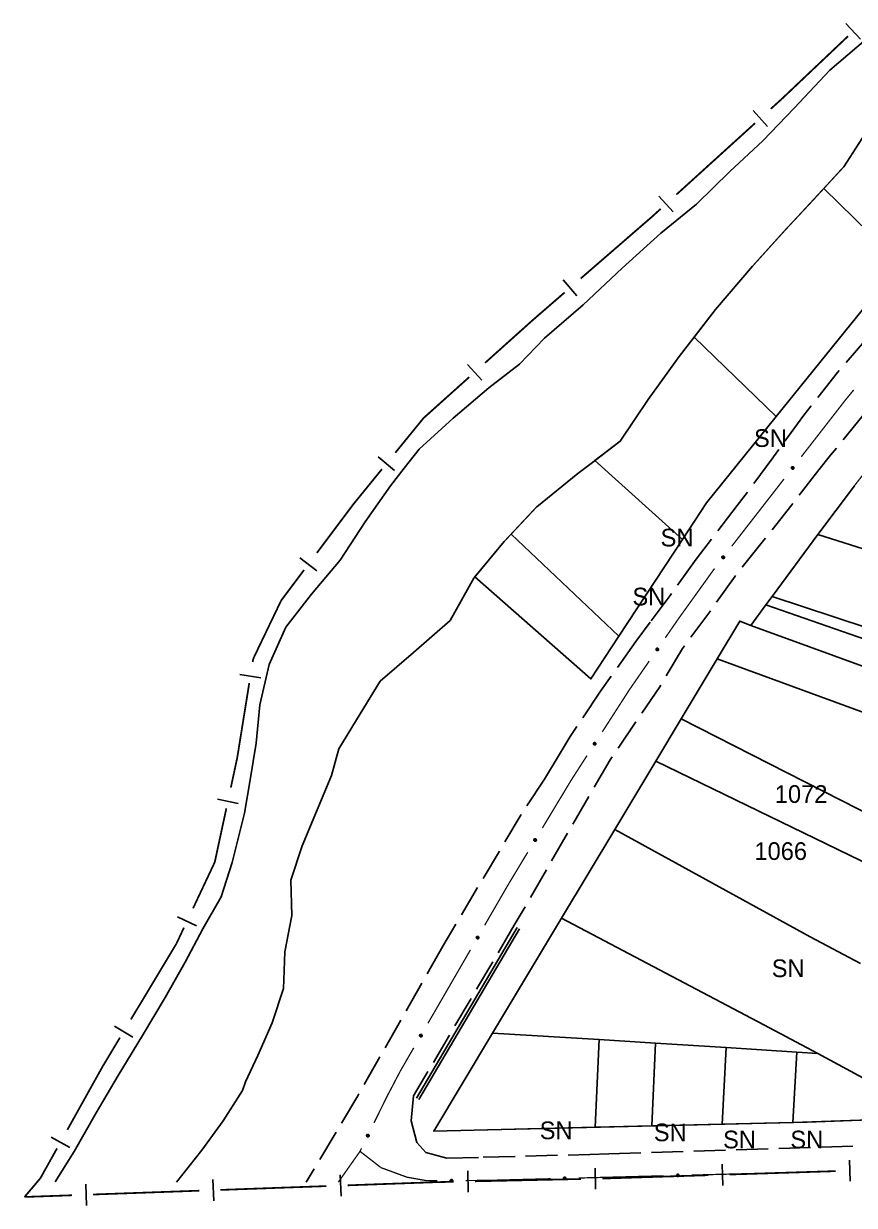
# Model space of a CAD drawing. Extents: x 203196 to 204359, y 4872588 to 4874244.
# Drawn here: x 203196.1 to 203313.5, y 4872587.6 to 4872754.6 of the extents above; entities that cross this region are included whole.
import ezdxf
from ezdxf.enums import TextEntityAlignment as Align

# ---------------------------------------------------------------- set-up
doc = ezdxf.new("R2010")
doc.units = 0
doc.header["$LTSCALE"] = 1.5
doc.header["$MEASUREMENT"] = 0
doc.linetypes.add('TRACO_00', pattern=[10, -10])
doc.linetypes.add('TRACO_11', pattern=[8, 3, -1, 3, -1])
for name, color, linetype in [('CD_MALHA_LOTES', 7, 'CONTINUOUS'), ('HD-CANAIS', 7, 'CONTINUOUS'), ('HD-CURSO-PERENE', 170, 'CONTINUOUS'), ('HD-PRAIA', 251, 'CONTINUOUS'), ('LM-LIM-SETORES-BAIRROS', 250, 'CONTINUOUS'), ('RU-QUADRA', 210, 'CONTINUOUS'), ('SV-EIXO-RUA-PAV', 20, 'CONTINUOUS'), ('SV-RUA-PAVIM', 7, 'CONTINUOUS'), ('Th_NmrPort', 1, 'CONTINUOUS')]:
    doc.layers.add(name, color=color, linetype=linetype)

msp = doc.modelspace()

# ---------------------------------------------------------------- linework, layer by layer
at = {"layer": 'CD_MALHA_LOTES', "linetype": 'Continuous', "flags": 128}
for points in [[(203309.156877, 4872731.296422), (203311.980211, 4872734.377269), (203315.822832, 4872740.293353), (203320.570377, 4872745.406739), (203324.755434, 4872749.521771)], [(203290.83234, 4872710.31545), (203293.834252, 4872714.218809), (203299.096908, 4872720.335595), (203303.732478, 4872725.466221), (203307.758643, 4872729.770657), (203309.156877, 4872731.296422)], [(203319.930743, 4872720.756333), (203309.156877, 4872731.296422)], [(203319.930743, 4872720.756333), (203302.418618, 4872699.070939)], [(203276.789592, 4872692.850927), (203280.366473, 4872695.578824), (203284.32908, 4872701.477581), (203288.710125, 4872707.555953), (203290.83234, 4872710.31545)], [(203302.418618, 4872699.070939), (203290.83234, 4872710.31545)], [(203302.418618, 4872699.070939), (203292.575023, 4872686.881543), (203289.165625, 4872681.688157)], [(203276.789592, 4872692.850927), (203276.455764, 4872692.596334), (203274.38293, 4872691.015494), (203268.598559, 4872686.345881), (203264.975349, 4872682.476951)], [(203289.165625, 4872681.688157), (203276.789592, 4872692.850927)], [(203308.292148, 4872682.42076), (203313.48037, 4872689.300475)], [(203264.975349, 4872682.476951), (203263.981088, 4872681.415261), (203259.846062, 4872676.433652)], [(203280.203816, 4872668.03703), (203264.975349, 4872682.476951)], [(203301.849678, 4872673.649562), (203308.292148, 4872682.42076)], [(203383.381684, 4872658.680478), (203308.292148, 4872682.42076)], [(203280.203816, 4872668.03703), (203289.165625, 4872681.688157)], [(203259.846062, 4872676.433652), (203276.241704, 4872662.00172)], [(203298.84, 4872669.55), (203300.976947, 4872672.460792)], [(203300.976947, 4872672.460792), (203301.849678, 4872673.649562)], [(203335.627089, 4872660.421551), (203300.976947, 4872672.460792)], [(203364.435781, 4872653.045841), (203301.849678, 4872673.649562)], [(203294.066144, 4872664.833325), (203297.28, 4872670.19)], [(203297.28, 4872670.19), (203298.84, 4872669.55)], [(203334.185685, 4872656.715082), (203298.84, 4872669.55)], [(203276.241704, 4872662.00172), (203280.203816, 4872668.03703)], [(203288.979986, 4872656.356003), (203294.066144, 4872664.833325)], [(203344.729566, 4872646.297032), (203294.066144, 4872664.833325)], [(203285.41142, 4872650.408119), (203288.979986, 4872656.356003)], [(203324.02713, 4872638.510982), (203288.979986, 4872656.356003)], [(203279.605661, 4872640.731406), (203285.41142, 4872650.408119)], [(203320.766709, 4872633.237509), (203285.41142, 4872650.408119)], [(203272.103803, 4872628.227731), (203279.605661, 4872640.731406)], [(203314.336948, 4872621.802471), (203307.252344, 4872625.589347), (203279.605661, 4872640.731406)], [(203262.340093, 4872611.954129), (203272.103803, 4872628.227731)], [(203308.334931, 4872609.087707), (203300.658241, 4872613.149694), (203272.103803, 4872628.227731)], [(203254.037521, 4872598.118584), (203262.340093, 4872611.954129)], [(203277.391975, 4872611.088596), (203262.340093, 4872611.954129)], [(203277.391975, 4872611.088596), (203276.859313, 4872598.65898)], [(203285.373434, 4872610.572485), (203277.391975, 4872611.088596)], [(203284.837572, 4872598.851624), (203285.373434, 4872610.572485)], [(203285.373434, 4872610.572485), (203295.350258, 4872609.927345)], [(203294.812174, 4872599.092472), (203295.350258, 4872609.927345)], [(203295.350258, 4872609.927345), (203305.327081, 4872609.282206)], [(203304.786776, 4872599.33332), (203305.327081, 4872609.282206)], [(203305.327081, 4872609.282206), (203308.334931, 4872609.087707)], [(203308.334931, 4872609.087707), (203325.023543, 4872600.057298)], [(203304.786776, 4872599.33332), (203294.812174, 4872599.092472)], [(203325.023543, 4872600.057298), (203304.786776, 4872599.33332)], [(203276.859313, 4872598.65898), (203254.037521, 4872598.118584)], [(203276.859313, 4872598.65898), (203284.837572, 4872598.851624)]]:
    msp.add_lwpolyline(points, dxfattribs=at)
at = {"layer": 'CD_MALHA_LOTES', "linetype": 'Continuous'}
msp.add_lwpolyline([(203294.812174, 4872599.092472), (203284.837572, 4872598.851624)], dxfattribs=at)
at = {"layer": 'HD-CANAIS', "linetype": 'Continuous'}
for points in [[(203265.827464, 4872626.911149, 6.783432), (203251.589906, 4872602.799545, 6.611237)], [(203266.171899, 4872626.707765, 6.783432), (203251.934341, 4872602.596161, 6.611237)]]:
    msp.add_polyline3d(points, dxfattribs=at)
at = {"layer": 'HD-CURSO-PERENE', "linetype": 'Continuous'}
msp.add_polyline3d([(203315.082765, 4872752.345733, 2.290257), (203310.007025, 4872748.028743, 2.290257), (203304.976549, 4872742.670196, 2.290257), (203300.53821, 4872738.017904, 2.290257), (203295.863225, 4872733.720559, 2.290257), (203291.184583, 4872729.070894, 2.290257), (203286.111087, 4872724.9701, 2.290257), (203280.676418, 4872720.032395, 2.290257), (203275.151144, 4872714.855436, 2.290257), (203269.687012, 4872710.166306, 2.290257), (203266.163791, 4872706.464994, 2.290257), (203261.835539, 4872703.156873, 2.290257), (203256.792089, 4872698.863555, 2.290257), (203251.972007, 4872694.479705, 2.290257), (203249.860041, 4872691.786214, 2.290257), (203247.91275, 4872689.30274, 2.290257), (203244.342858, 4872684.1925, 2.290257), (203240.794004, 4872678.793736, 2.290257), (203236.762519, 4872673.976835, 2.290257), (203233.125191, 4872669.315789, 2.290257), (203230.787194, 4872664.031923, 2.290257), (203229.470335, 4872658.336488, 2.290257), (203228.925357, 4872652.912903, 2.290257), (203228.062801, 4872647.765066, 2.28996), (203227.274737, 4872643.039926, 2.28996), (203225.551032, 4872636.059952, 2.28996), (203223.968801, 4872631.239669, 2.28996), (203221.41744, 4872626.719638, 2.28996), (203218.919162, 4872621.99948, 2.28996), (203216.07395, 4872616.996861, 2.28996), (203212.856777, 4872611.632357, 2.28996), (203209.420177, 4872605.975693, 2.28996), (203206.323965, 4872600.70527, 2.28996), (203203.23331, 4872595.259291, 2.28996), (203200.549195, 4872590.939022, 2.28996)], dxfattribs=at)
at = {"layer": 'HD-PRAIA', "linetype": 'TRACO_00'}
msp.add_polyline3d([(203315.082765, 4872752.345733, 2.290257), (203310.007025, 4872748.028743, 2.290257), (203304.976549, 4872742.670196, 2.290257), (203300.53821, 4872738.017904, 2.290257), (203295.863225, 4872733.720559, 2.290257), (203291.184583, 4872729.070894, 2.290257), (203286.111087, 4872724.9701, 2.290257), (203280.676418, 4872720.032395, 2.290257), (203275.151144, 4872714.855436, 2.290257), (203269.687012, 4872710.166306, 2.290257), (203266.163791, 4872706.464994, 2.290257), (203261.835539, 4872703.156873, 2.290257), (203256.792089, 4872698.863555, 2.290257), (203251.972007, 4872694.479705, 2.290257), (203249.860041, 4872691.786214, 2.290257), (203247.91275, 4872689.30274, 2.290257), (203244.342858, 4872684.1925, 2.290257), (203240.794004, 4872678.793736, 2.290257), (203236.762519, 4872673.976835, 2.290257), (203233.125191, 4872669.315789, 2.290257), (203230.787194, 4872664.031923, 2.290257), (203229.470335, 4872658.336488, 2.290257), (203228.925357, 4872652.912903, 2.290257), (203228.062801, 4872647.765066, 2.28996), (203227.274737, 4872643.039926, 2.28996), (203225.551032, 4872636.059952, 2.28996), (203223.968801, 4872631.239669, 2.28996), (203221.41744, 4872626.719638, 2.28996), (203218.919162, 4872621.99948, 2.28996), (203216.07395, 4872616.996861, 2.28996), (203212.856777, 4872611.632357, 2.28996), (203209.420177, 4872605.975693, 2.28996), (203206.323965, 4872600.70527, 2.28996), (203203.23331, 4872595.259291, 2.28996), (203200.549195, 4872590.939022, 2.28996)], dxfattribs=at)
at = {"layer": 'HD-PRAIA', "linetype": 'Continuous'}
msp.add_polyline3d([(203217.667451, 4872590.930788, 2.92976), (203221.243011, 4872595.44748, 2.92976), (203224.291308, 4872599.577771, 2.92976), (203226.989561, 4872603.858104, 2.92976), (203227.437243, 4872605.078053, 2.92976), (203229.177574, 4872608.818553, 2.92976), (203231.185732, 4872613.418971, 2.92976), (203232.793803, 4872618.289449, 2.92976), (203232.84045, 4872619.500398, 2.92976), (203232.991826, 4872623.430055, 2.92976), (203233.979811, 4872628.59061, 2.92976), (203233.827902, 4872633.591223, 2.92976), (203235.455987, 4872638.421695, 2.92976), (203237.444043, 4872643.292147, 2.92976), (203239.592023, 4872648.342609, 2.92976), (203240.621318, 4872652.128409, 2.935943), (203243.636849, 4872657.084544, 2.959857), (203246.45648, 4872661.69046, 2.959857), (203251.161178, 4872665.763252, 2.904057), (203256.334785, 4872670.247344, 2.904057), (203259.705807, 4872676.264681, 2.896086), (203263.981088, 4872681.415261, 2.872171), (203268.598559, 4872686.345881, 2.872171), (203274.38293, 4872691.015494, 2.872171), (203276.455764, 4872692.596334, 2.872171), (203280.366473, 4872695.578824, 2.872171), (203284.32908, 4872701.477581, 2.872171), (203288.710125, 4872707.555953, 2.872171), (203293.834252, 4872714.218809, 2.872171), (203299.096908, 4872720.335595, 2.872171), (203303.732478, 4872725.466221, 2.8642), (203307.758643, 4872729.770657, 2.896086), (203311.980211, 4872734.377269, 2.896086), (203315.822832, 4872740.293353, 2.896086)], dxfattribs=at)
at = {"layer": 'LM-LIM-SETORES-BAIRROS'}
for points in [[(203314.335376, 4872752.412667), (203312.272948, 4872754.591288)], [(203301.181212, 4872740.080449), (203299.165242, 4872742.30213)], [(203287.851126, 4872727.984631), (203285.835157, 4872730.206312)], [(203274.262512, 4872716.128784), (203272.297721, 4872718.395851)], [(203260.803264, 4872704.216457), (203258.800001, 4872706.449602)], [(203248.501838, 4872691.473146), (203246.176133, 4872693.368165)], [(203237.503296, 4872677.304941), (203235.103296, 4872679.104941)], [(203229.598996, 4872662.176282), (203226.637273, 4872662.65398)], [(203226.397392, 4872644.389357), (203223.464647, 4872645.021025)], [(203220.513533, 4872627.140961), (203217.799077, 4872628.418353)], [(203211.481366, 4872611.412278), (203208.910371, 4872612.958236)], [(203202.582372, 4872595.825481), (203199.961668, 4872597.285588)], [(203312.789773, 4872594.033755), (203312.885132, 4872591.035271)], [(203258.826979, 4872592.510414), (203258.892182, 4872589.511123)], [(203276.822727, 4872592.901629), (203276.88793, 4872589.902338)], [(203294.798869, 4872593.461604), (203294.894227, 4872590.46312)], [(203204.838724, 4872590.631354), (203204.946636, 4872587.633296)], [(203222.827076, 4872591.278822), (203222.934987, 4872588.280764)], [(203240.815427, 4872591.92629), (203240.923338, 4872588.928232)]]:
    msp.add_lwpolyline(points, dxfattribs=at)
at = {"layer": 'LM-LIM-SETORES-BAIRROS', "const_width": 0.25}
for points in [[(203303.228066, 4872743.963273), (203312.577955, 4872752.814501)], [(203301.654347, 4872742.535269), (203303.135468, 4872743.879249)], [(203303.135468, 4872743.879249), (203303.228066, 4872743.963273)], [(203288.324262, 4872730.439451), (203299.432667, 4872740.5193)], [(203284.615453, 4872727.086276), (203284.915543, 4872727.346354)], [(203284.915543, 4872727.346354), (203286.102581, 4872728.423481)], [(203274.791495, 4872718.572179), (203284.615453, 4872727.086276)], [(203267.959503, 4872712.651119), (203272.524428, 4872716.607387)], [(203267.245451, 4872712.010572), (203267.959503, 4872712.651119)], [(203261.290396, 4872706.668538), (203267.245451, 4872712.010572)], [(203252.586027, 4872698.860206), (203259.057251, 4872704.665275)], [(203248.602331, 4872693.971125), (203252.392369, 4872698.622535)], [(203252.392369, 4872698.622535), (203252.586027, 4872698.860206)], [(203242.638483, 4872686.651858), (203246.707312, 4872691.645421)], [(203237.503296, 4872679.804941), (203242.303295, 4872686.204941)], [(203242.303295, 4872686.204941), (203242.638483, 4872686.651858)], [(203232.464859, 4872673.087025), (203235.703296, 4872677.404941)], [(203228.50845, 4872664.835086), (203232.204335, 4872672.543646)], [(203232.204335, 4872672.543646), (203232.464859, 4872673.087025)], [(203228.436599, 4872664.389613), (203228.50845, 4872664.835086)], [(203226.247644, 4872650.818093), (203227.958902, 4872661.42789)], [(203225.352131, 4872646.660355), (203226.194355, 4872650.570682)], [(203226.194355, 4872650.570682), (203226.247644, 4872650.818093)], [(203223.082517, 4872636.122858), (203224.720463, 4872643.72761)], [(203220.007899, 4872629.589294), (203222.988478, 4872635.923025)], [(203222.988478, 4872635.923025), (203223.082517, 4872636.122858)], [(203217.656584, 4872624.592751), (203218.730508, 4872626.874838)], [(203211.226507, 4872613.899254), (203217.410338, 4872624.183233)], [(203217.410338, 4872624.183233), (203217.656584, 4872624.592751)], [(203207.256879, 4872607.29759), (203209.680549, 4872611.328259)], [(203207.112445, 4872607.03835), (203207.256879, 4872607.29759)], [(203202.245424, 4872598.302671), (203207.112445, 4872607.03835)], [(203198.439738, 4872591.471952), (203200.785317, 4872595.681967)], [(203310.838463, 4872592.47094), (203295.846043, 4872591.994148)], [(203196.193591, 4872588.819215), (203198.322991, 4872591.334072)], [(203198.322991, 4872591.334072), (203198.439738, 4872591.471952)], [(203254.368166, 4872590.913133), (203241.868736, 4872590.463232)], [(203254.860525, 4872590.923832), (203254.368166, 4872590.913133)], [(203256.860053, 4872590.9673), (203254.860525, 4872590.923832)], [(203274.855801, 4872591.358515), (203259.859344, 4872591.032503)], [(203278.025806, 4872591.427429), (203277.855092, 4872591.423718)], [(203278.854633, 4872591.453784), (203278.025806, 4872591.427429)], [(203292.847559, 4872591.89879), (203278.854633, 4872591.453784)], [(203196.897857, 4872588.844561), (203196.193591, 4872588.819215)], [(203202.893974, 4872589.060384), (203196.897857, 4872588.844561)], [(203220.882326, 4872589.707852), (203205.892033, 4872589.168295)], [(203238.870677, 4872590.35532), (203223.880384, 4872589.815764)]]:
    msp.add_lwpolyline(points, dxfattribs=at)
at = {"layer": 'RU-QUADRA', "linetype": 'Continuous', "const_width": 0.18, "flags": 128}
for points in [[(203315.822832, 4872740.293353), (203311.980211, 4872734.377269), (203309.156877, 4872731.296422), (203307.758643, 4872729.770657), (203303.732478, 4872725.466221), (203299.096908, 4872720.335595), (203293.834252, 4872714.218809), (203290.83234, 4872710.31545), (203288.710125, 4872707.555953), (203284.32908, 4872701.477581), (203280.366473, 4872695.578824), (203276.789592, 4872692.850927), (203274.38293, 4872691.015494), (203268.598559, 4872686.345881), (203264.975349, 4872682.476951), (203263.981088, 4872681.415261), (203259.846062, 4872676.433652), (203276.241704, 4872662.00172), (203280.203816, 4872668.03703), (203289.165625, 4872681.688157), (203292.575023, 4872686.881543), (203302.418618, 4872699.070939), (203319.930743, 4872720.756333)], [(203319.24, 4872696.7), (203313.48, 4872689.3), (203308.29, 4872682.42), (203301.85, 4872673.65), (203298.84, 4872669.55), (203297.28, 4872670.19), (203294.066144, 4872664.833325), (203288.979986, 4872656.356003), (203285.410995, 4872650.407409), (203282.872555, 4872646.176481), (203279.605816, 4872640.731322), (203272.103803, 4872628.227731), (203262.33825, 4872611.951056), (203254.04, 4872598.12), (203276.860024, 4872598.658998), (203306.72, 4872599.38), (203325.020105, 4872600.057175)]]:
    msp.add_lwpolyline(points, dxfattribs=at)
at = {"layer": 'SV-EIXO-RUA-PAV', "const_width": 0.18}
for points in [[(203313.383258, 4872702.839758), (203312.746377, 4872702.068797)], [(203312.307615, 4872701.537665), (203305.977225, 4872693.398592)], [(203312.746377, 4872702.068797), (203312.307615, 4872701.537665)], [(203303.521463, 4872690.241183), (203296.154176, 4872680.768956)], [(203293.708339, 4872677.604129), (203289.042684, 4872671.105539)], [(203289.042684, 4872671.105539), (203288.63642, 4872670.539671)], [(203288.63642, 4872670.539671), (203286.757839, 4872667.822438)], [(203284.483112, 4872664.532207), (203281.639703, 4872660.419419)], [(203281.622733, 4872660.394873), (203277.850634, 4872654.533612)], [(203281.639703, 4872660.419419), (203281.622733, 4872660.394873)], [(203275.68592, 4872651.16998), (203273.521207, 4872647.806349)], [(203273.481845, 4872647.745187), (203269.386466, 4872640.957741)], [(203273.521207, 4872647.806349), (203273.481845, 4872647.745187)], [(203267.319989, 4872637.53288), (203264.736893, 4872633.251804)], [(203264.526869, 4872632.903723), (203261.223304, 4872627.197564)], [(203264.736893, 4872633.251804), (203264.526869, 4872632.903723)], [(203259.219159, 4872623.735859), (203253.206723, 4872613.350744)], [(203251.202578, 4872609.889039), (203249.69947, 4872607.29276)], [(203249.69947, 4872607.29276), (203249.372295, 4872606.727639)], [(203249.372295, 4872606.727639), (203247.81344, 4872603.765815)], [(203247.493628, 4872603.158173), (203245.589257, 4872599.288)], [(203247.81344, 4872603.765815), (203247.493628, 4872603.158173)], [(203243.823227, 4872595.698971), (203243.611051, 4872595.267775)], [(203243.611051, 4872595.267775), (203241.01015, 4872591.571757)], [(203243.611051, 4872595.267775), (203245.979024, 4872593.425846)], [(203245.979024, 4872593.425846), (203246.571424, 4872592.965047)], [(203246.571424, 4872592.965047), (203249.620556, 4872591.841683)], [(203290.526046, 4872591.911313), (203302.522028, 4872592.22181)], [(203241.01015, 4872591.571757), (203240.551351, 4872590.91978)], [(203249.620556, 4872591.841683), (203250.234083, 4872591.615646)], [(203250.234083, 4872591.615646), (203252.544542, 4872591.207918)], [(203252.544542, 4872591.207918), (203253.10156, 4872591.109621)], [(203253.10156, 4872591.109621), (203254.535911, 4872591.117939)], [(203258.535844, 4872591.141136), (203260.53581, 4872591.152734)], [(203260.53581, 4872591.152734), (203261.414831, 4872591.157814)], [(203261.414831, 4872591.157814), (203270.532742, 4872591.393817)], [(203274.531403, 4872591.497316), (203286.527385, 4872591.807814)]]:
    msp.add_lwpolyline(points, dxfattribs=at)
at = {"layer": 'SV-EIXO-RUA-PAV'}
for points in [[(203304.924448, 4872691.865719), (203304.931201, 4872691.817279), (203304.9271, 4872691.774267), (203304.913354, 4872691.739376), (203304.893167, 4872691.711712), (203304.869328, 4872691.685736), (203304.839515, 4872691.66485), (203304.801291, 4872691.648998), (203304.752747, 4872691.641883), (203304.708961, 4872691.64898), (203304.674034, 4872691.660626), (203304.643975, 4872691.680014), (203304.619129, 4872691.703596), (203304.598458, 4872691.735281), (203304.582771, 4872691.774174), (203304.576798, 4872691.823161), (203304.581108, 4872691.865302), (203304.59529, 4872691.8987), (203304.614973, 4872691.928795), (203304.639628, 4872691.955023), (203304.669012, 4872691.975357), (203304.708199, 4872691.99108), (203304.756627, 4872691.996335), (203304.798707, 4872691.992516), (203304.832295, 4872691.978807), (203304.861488, 4872691.958762), (203304.887832, 4872691.935168), (203304.910075, 4872691.906073), (203304.924448, 4872691.865719)], [(203295.101398, 4872679.236084), (203295.108151, 4872679.187644), (203295.10405, 4872679.144631), (203295.090304, 4872679.109741), (203295.070118, 4872679.082077), (203295.046278, 4872679.056101), (203295.016465, 4872679.035215), (203294.978241, 4872679.019363), (203294.929697, 4872679.012247), (203294.885911, 4872679.019344), (203294.850984, 4872679.030991), (203294.820925, 4872679.050379), (203294.796079, 4872679.07396), (203294.775408, 4872679.105646), (203294.759722, 4872679.144539), (203294.753748, 4872679.193525), (203294.758058, 4872679.235666), (203294.77224, 4872679.269065), (203294.791923, 4872679.29916), (203294.816579, 4872679.325387), (203294.845962, 4872679.345721), (203294.88515, 4872679.361444), (203294.933577, 4872679.3667), (203294.975657, 4872679.362881), (203295.009245, 4872679.349171), (203295.038438, 4872679.329126), (203295.064782, 4872679.305533), (203295.087026, 4872679.276438), (203295.101398, 4872679.236084)], [(203285.792731, 4872666.232907), (203285.802192, 4872666.184922), (203285.800511, 4872666.141747), (203285.788744, 4872666.106141), (203285.770142, 4872666.077388), (203285.747798, 4872666.050115), (203285.719204, 4872666.027589), (203285.681929, 4872666.009617), (203285.633861, 4872665.999789), (203285.589745, 4872666.004418), (203285.55422, 4872666.014086), (203285.523121, 4872666.031757), (203285.496991, 4872666.053907), (203285.474574, 4872666.084383), (203285.45673, 4872666.122335), (203285.448017, 4872666.170909), (203285.449956, 4872666.213225), (203285.462241, 4872666.247367), (203285.480205, 4872666.278519), (203285.50335, 4872666.306089), (203285.531546, 4872666.328039), (203285.56979, 4872666.345936), (203285.617846, 4872666.353901), (203285.660074, 4872666.352449), (203285.694379, 4872666.340646), (203285.72465, 4872666.32227), (203285.752277, 4872666.300192), (203285.776117, 4872666.272391), (203285.792731, 4872666.232907)], [(203276.938601, 4872652.913045), (203276.949643, 4872652.865399), (203276.94939, 4872652.822192), (203276.938807, 4872652.786216), (203276.921166, 4872652.756864), (203276.899735, 4872652.728867), (203276.871901, 4872652.705408), (203276.835242, 4872652.686214), (203276.787524, 4872652.674802), (203276.74328, 4872652.67797), (203276.707454, 4872652.686459), (203276.675788, 4872652.703092), (203276.64894, 4872652.724366), (203276.625528, 4872652.754084), (203276.606439, 4872652.791425), (203276.596125, 4872652.839685), (203276.596664, 4872652.882042), (203276.607814, 4872652.916571), (203276.624738, 4872652.9483), (203276.646959, 4872652.97662), (203276.674414, 4872652.99949), (203276.712045, 4872653.018642), (203276.759812, 4872653.028191), (203276.802064, 4872653.028136), (203276.836741, 4872653.017474), (203276.867603, 4872653.000109), (203276.895945, 4872652.978956), (203276.920691, 4872652.951958), (203276.938601, 4872652.913045)], [(203268.521709, 4872639.311462), (203268.534124, 4872639.264156), (203268.535122, 4872639.220959), (203268.525584, 4872639.184692), (203268.508799, 4872639.154841), (203268.488188, 4872639.126237), (203268.461045, 4872639.101982), (203268.424956, 4872639.081735), (203268.377589, 4872639.068947), (203268.333271, 4872639.070834), (203268.297215, 4872639.078282), (203268.26508, 4872639.093992), (203268.237628, 4872639.114481), (203268.213366, 4872639.143509), (203268.193204, 4872639.180282), (203268.181498, 4872639.228222), (203268.180811, 4872639.270578), (203268.190958, 4872639.305415), (203268.206956, 4872639.33762), (203268.228348, 4872639.366571), (203268.25513, 4872639.390227), (203268.292191, 4872639.410459), (203268.339662, 4872639.421386), (203268.381898, 4872639.422554), (203268.416869, 4872639.412899), (203268.448221, 4872639.396435), (203268.477162, 4872639.376111), (203268.50268, 4872639.349841), (203268.521709, 4872639.311462)], [(203260.388487, 4872625.535902), (203260.401757, 4872625.488829), (203260.403536, 4872625.445657), (203260.394657, 4872625.409223), (203260.378415, 4872625.379074), (203260.358325, 4872625.350101), (203260.331625, 4872625.325359), (203260.295908, 4872625.304462), (203260.24878, 4872625.290819), (203260.204436, 4872625.291903), (203260.168251, 4872625.298697), (203260.135837, 4872625.313823), (203260.108018, 4872625.333811), (203260.083235, 4872625.362395), (203260.062411, 4872625.398797), (203260.049839, 4872625.446518), (203260.048385, 4872625.488854), (203260.0579, 4872625.523869), (203260.073312, 4872625.556359), (203260.094177, 4872625.585693), (203260.120526, 4872625.609829), (203260.157215, 4872625.630729), (203260.20448, 4872625.642513), (203260.246689, 4872625.644445), (203260.281828, 4872625.635425), (203260.313473, 4872625.619531), (203260.342778, 4872625.599734), (203260.368767, 4872625.57393), (203260.388487, 4872625.535902)], [(203252.371907, 4872611.689082), (203252.385177, 4872611.642008), (203252.386956, 4872611.598837), (203252.378076, 4872611.562403), (203252.361834, 4872611.532253), (203252.341744, 4872611.50328), (203252.315044, 4872611.478538), (203252.279328, 4872611.457641), (203252.2322, 4872611.443998), (203252.187856, 4872611.445082), (203252.15167, 4872611.451877), (203252.119257, 4872611.467002), (203252.091438, 4872611.486991), (203252.066654, 4872611.515575), (203252.045831, 4872611.551977), (203252.033259, 4872611.599698), (203252.031805, 4872611.642033), (203252.041319, 4872611.677049), (203252.056732, 4872611.709539), (203252.077597, 4872611.738872), (203252.103946, 4872611.763008), (203252.140635, 4872611.783908), (203252.1879, 4872611.795693), (203252.230108, 4872611.797625), (203252.265248, 4872611.788605), (203252.296893, 4872611.772711), (203252.326198, 4872611.752914), (203252.352186, 4872611.72711), (203252.371907, 4872611.689082)], [(203244.868449, 4872597.573803), (203244.884865, 4872597.527731), (203244.889552, 4872597.484779), (203244.883151, 4872597.447829), (203244.86898, 4872597.416652), (203244.85089, 4872597.386389), (203244.825921, 4872597.359902), (203244.791695, 4872597.336643), (203244.745595, 4872597.319852), (203244.701279, 4872597.317942), (203244.664718, 4872597.322279), (203244.631358, 4872597.335184), (203244.602253, 4872597.35325), (203244.575598, 4872597.380097), (203244.552366, 4872597.415011), (203244.536603, 4872597.461775), (203244.532296, 4872597.503916), (203244.539427, 4872597.539493), (203244.552612, 4872597.572949), (203244.571451, 4872597.603623), (203244.596111, 4872597.629482), (203244.631307, 4872597.65281), (203244.677669, 4872597.667756), (203244.719651, 4872597.672532), (203244.755319, 4872597.665903), (203244.787964, 4872597.65218), (203244.818537, 4872597.634405), (203244.846208, 4872597.610414), (203244.868449, 4872597.573803)], [(203256.391561, 4872591.238783), (203256.425447, 4872591.27405), (203256.461782, 4872591.297431), (203256.4977, 4872591.30821), (203256.531923, 4872591.309458), (203256.56708, 4872591.306792), (203256.601931, 4872591.296284), (203256.638029, 4872591.276053), (203256.673645, 4872591.242309), (203256.695151, 4872591.203513), (203256.707602, 4872591.168864), (203256.710958, 4872591.133253), (203256.707796, 4872591.099144), (203256.695684, 4872591.063304), (203256.674824, 4872591.026922), (203256.640027, 4872590.99193), (203256.604248, 4872590.969252), (203256.569232, 4872590.959738), (203256.53341, 4872590.956591), (203256.497551, 4872590.959743), (203256.463399, 4872590.970255), (203256.426807, 4872590.991323), (203256.392724, 4872591.026126), (203256.369698, 4872591.061553), (203256.359696, 4872591.096426), (203256.357391, 4872591.131763), (203256.359636, 4872591.167056), (203256.368741, 4872591.20253), (203256.391561, 4872591.238783)], [(203272.385591, 4872591.551893), (203272.418763, 4872591.587833), (203272.454621, 4872591.611939), (203272.490315, 4872591.623436), (203272.524507, 4872591.625372), (203272.559709, 4872591.623412), (203272.594765, 4872591.613606), (203272.631261, 4872591.594103), (203272.667548, 4872591.561081), (203272.689828, 4872591.522725), (203272.702972, 4872591.488334), (203272.707043, 4872591.452797), (203272.704566, 4872591.418631), (203272.693176, 4872591.382555), (203272.673051, 4872591.345762), (203272.638963, 4872591.310078), (203272.603647, 4872591.286686), (203272.568829, 4872591.276472), (203272.533077, 4872591.272605), (203272.497162, 4872591.275037), (203272.462807, 4872591.284861), (203272.425798, 4872591.30519), (203272.391024, 4872591.339302), (203272.367291, 4872591.37426), (203272.356591, 4872591.408924), (203272.353577, 4872591.444208), (203272.355113, 4872591.47954), (203272.363504, 4872591.515189), (203272.385591, 4872591.551893)], [(203288.380234, 4872591.965889), (203288.413406, 4872592.00183), (203288.449264, 4872592.025935), (203288.484958, 4872592.037433), (203288.51915, 4872592.039368), (203288.554352, 4872592.037408), (203288.589408, 4872592.027602), (203288.625905, 4872592.0081), (203288.662191, 4872591.975078), (203288.684471, 4872591.936722), (203288.697615, 4872591.90233), (203288.701686, 4872591.866794), (203288.699209, 4872591.832628), (203288.687819, 4872591.796551), (203288.667694, 4872591.759758), (203288.633606, 4872591.724074), (203288.59829, 4872591.700683), (203288.563472, 4872591.690468), (203288.52772, 4872591.686602), (203288.491805, 4872591.689033), (203288.45745, 4872591.698858), (203288.420441, 4872591.719187), (203288.385667, 4872591.753299), (203288.361935, 4872591.788256), (203288.351234, 4872591.822921), (203288.34822, 4872591.858205), (203288.349756, 4872591.893536), (203288.358147, 4872591.929185), (203288.380234, 4872591.965889)]]:
    msp.add_lwpolyline(points, close=True, dxfattribs=at)
for points in [[(203304.669012, 4872691.975357), (203304.576798, 4872691.823161)], [(203304.639628, 4872691.955023), (203304.581108, 4872691.865302)], [(203304.652157, 4872691.961374), (203304.582505, 4872691.849596)], [(203304.708199, 4872691.99108), (203304.582771, 4872691.774174)], [(203304.687103, 4872691.977411), (203304.584181, 4872691.805076)], [(203304.731263, 4872691.989737), (203304.59208, 4872691.757445)], [(203304.756627, 4872691.996335), (203304.598458, 4872691.735281)], [(203304.775544, 4872691.993328), (203304.610869, 4872691.723816)], [(203304.798707, 4872691.992516), (203304.619129, 4872691.703596)], [(203304.812763, 4872691.983394), (203304.633009, 4872691.694495)], [(203304.832295, 4872691.978807), (203304.643975, 4872691.680014)], [(203304.844956, 4872691.966999), (203304.658021, 4872691.673312)], [(203304.861488, 4872691.958762), (203304.674034, 4872691.660626)], [(203304.8732, 4872691.943303), (203304.695959, 4872691.657635)], [(203304.887832, 4872691.935168), (203304.708961, 4872691.64898)], [(203304.895938, 4872691.916974), (203304.734016, 4872691.648779)], [(203304.910075, 4872691.906073), (203304.752747, 4872691.641883)], [(203304.915326, 4872691.886337), (203304.777698, 4872691.649377)], [(203304.924448, 4872691.865719), (203304.801291, 4872691.648998)], [(203304.927054, 4872691.839184), (203304.824611, 4872691.66302)], [(203304.931201, 4872691.817279), (203304.839515, 4872691.66485)], [(203304.928969, 4872691.79275), (203304.859078, 4872691.682887)], [(203304.9271, 4872691.774267), (203304.869328, 4872691.685736)], [(203294.845962, 4872679.345721), (203294.753748, 4872679.193525)], [(203294.816579, 4872679.325387), (203294.758058, 4872679.235666)], [(203294.829107, 4872679.331738), (203294.759456, 4872679.219961)], [(203294.88515, 4872679.361444), (203294.759722, 4872679.144539)], [(203294.864053, 4872679.347775), (203294.761131, 4872679.175441)], [(203294.908214, 4872679.360102), (203294.76903, 4872679.12781)], [(203294.933577, 4872679.3667), (203294.775408, 4872679.105646)], [(203294.952494, 4872679.363692), (203294.787819, 4872679.09418)], [(203294.975657, 4872679.362881), (203294.796079, 4872679.07396)], [(203294.989713, 4872679.353759), (203294.809959, 4872679.06486)], [(203295.009245, 4872679.349171), (203294.820925, 4872679.050379)], [(203295.021906, 4872679.337363), (203294.834972, 4872679.043677)], [(203295.038438, 4872679.329126), (203294.850984, 4872679.030991)], [(203295.05015, 4872679.313667), (203294.872909, 4872679.027999)], [(203295.064782, 4872679.305533), (203294.885911, 4872679.019344)], [(203295.072888, 4872679.287338), (203294.910966, 4872679.019143)], [(203295.087026, 4872679.276438), (203294.929697, 4872679.012247)], [(203295.092276, 4872679.256701), (203294.954648, 4872679.019742)], [(203295.101398, 4872679.236084), (203294.978241, 4872679.019363)], [(203295.104004, 4872679.209549), (203295.001561, 4872679.033385)], [(203295.108151, 4872679.187644), (203295.016465, 4872679.035215)], [(203295.105919, 4872679.163114), (203295.036028, 4872679.053251)], [(203295.10405, 4872679.144631), (203295.046278, 4872679.056101)], [(203285.531546, 4872666.328039), (203285.448017, 4872666.170909)], [(203285.50335, 4872666.306089), (203285.449956, 4872666.213225)], [(203285.515503, 4872666.313133), (203285.452233, 4872666.197623)], [(203285.549493, 4872666.331105), (203285.456403, 4872666.153267)], [(203285.56979, 4872666.345936), (203285.45673, 4872666.122335)], [(203285.592893, 4872666.34589), (203285.466962, 4872666.106154)], [(203285.617846, 4872666.353901), (203285.474574, 4872666.084383)], [(203285.636902, 4872666.351959), (203285.487609, 4872666.073632)], [(203285.660074, 4872666.352449), (203285.496991, 4872666.053907)], [(203285.67462, 4872666.34413), (203285.511359, 4872666.0456)], [(203285.694379, 4872666.340646), (203285.523121, 4872666.031757)], [(203285.707682, 4872666.329567), (203285.537521, 4872666.025854)], [(203285.72465, 4872666.32227), (203285.55422, 4872666.014086)], [(203285.737211, 4872666.307493), (203285.576278, 4872666.01233)], [(203285.752277, 4872666.300192), (203285.589745, 4872666.004418)], [(203285.761391, 4872666.282481), (203285.614772, 4872666.005623)], [(203285.776117, 4872666.272391), (203285.633861, 4872665.999789)], [(203285.782467, 4872666.25298), (203285.658352, 4872666.008672)], [(203285.792731, 4872666.232907), (203285.681929, 4872666.009617)], [(203285.796823, 4872666.20656), (203285.704426, 4872666.024926)], [(203285.802192, 4872666.184922), (203285.719204, 4872666.027589)], [(203285.80134, 4872666.160306), (203285.737724, 4872666.046695)], [(203285.800511, 4872666.141747), (203285.747798, 4872666.050115)], [(203276.674414, 4872652.99949), (203276.596125, 4872652.839685)], [(203276.646959, 4872652.97662), (203276.596664, 4872652.882042)], [(203276.658872, 4872652.984062), (203276.599455, 4872652.866523)], [(203276.69225, 4872653.003148), (203276.60509, 4872652.82233)], [(203276.712045, 4872653.018642), (203276.606439, 4872652.791425)], [(203276.735137, 4872653.01936), (203276.617201, 4872652.775592)], [(203276.759812, 4872653.028191), (203276.625528, 4872652.754084)], [(203276.778921, 4872653.02688), (203276.638911, 4872652.74377)], [(203276.802064, 4872653.028136), (203276.64894, 4872652.724366)], [(203276.816878, 4872653.020303), (203276.663575, 4872652.716538)], [(203276.836741, 4872653.017474), (203276.675788, 4872652.703092)], [(203276.850403, 4872653.00684), (203276.690375, 4872652.697668)], [(203276.867603, 4872653.000109), (203276.707454, 4872652.686459)], [(203276.880646, 4872652.985755), (203276.729559, 4872652.685433)], [(203276.895945, 4872652.978956), (203276.74328, 4872652.67797)], [(203276.905639, 4872652.961556), (203276.768253, 4872652.680002)], [(203276.920691, 4872652.951958), (203276.787524, 4872652.674802)], [(203276.927679, 4872652.932768), (203276.811708, 4872652.68449)], [(203276.938601, 4872652.913045), (203276.835242, 4872652.686214)], [(203276.943561, 4872652.886848), (203276.85722, 4872652.702258)], [(203276.949643, 4872652.865399), (203276.871901, 4872652.705408)], [(203276.949605, 4872652.840768), (203276.88978, 4872652.725116)], [(203276.94939, 4872652.822192), (203276.899735, 4872652.728867)], [(203268.228348, 4872639.366571), (203268.180811, 4872639.270578)], [(203268.25513, 4872639.390227), (203268.181498, 4872639.228222)], [(203268.240041, 4872639.374355), (203268.18405, 4872639.255146)], [(203268.272853, 4872639.394399), (203268.190962, 4872639.211134)], [(203268.292191, 4872639.410459), (203268.193204, 4872639.180282)], [(203268.315253, 4872639.411845), (203268.20442, 4872639.164766)], [(203268.339662, 4872639.421386), (203268.213366, 4872639.143509)], [(203268.358801, 4872639.420629), (203268.227042, 4872639.133586)], [(203268.381898, 4872639.422554), (203268.237628, 4872639.114481)], [(203268.396932, 4872639.415152), (203268.252484, 4872639.107079)], [(203268.416869, 4872639.412899), (203268.26508, 4872639.093992)], [(203268.430833, 4872639.402666), (203268.279819, 4872639.088993)], [(203268.448221, 4872639.396435), (203268.297215, 4872639.078282)], [(203268.461673, 4872639.382464), (203268.31934, 4872639.077896)], [(203268.477162, 4872639.376111), (203268.333271, 4872639.070834)], [(203268.487356, 4872639.358999), (203268.358175, 4872639.073587)], [(203268.50268, 4872639.349841), (203268.377589, 4872639.068947)], [(203268.51022, 4872639.330861), (203268.401482, 4872639.079331)], [(203268.521709, 4872639.311462), (203268.424956, 4872639.081735)], [(203268.527425, 4872639.285419), (203268.44646, 4872639.098408)], [(203268.534124, 4872639.264156), (203268.461045, 4872639.101982)], [(203268.534799, 4872639.239534), (203268.478345, 4872639.122199)], [(203268.535122, 4872639.220959), (203268.488188, 4872639.126237)], [(203260.120526, 4872625.609829), (203260.049839, 4872625.446518)], [(203260.105727, 4872625.593686), (203260.051903, 4872625.473484)], [(203260.138171, 4872625.614321), (203260.05961, 4872625.429604)], [(203260.157215, 4872625.630729), (203260.062411, 4872625.398797)], [(203260.180248, 4872625.632532), (203260.073905, 4872625.383487)], [(203260.20448, 4872625.642513), (203260.083235, 4872625.362395)], [(203260.22363, 4872625.642103), (203260.097088, 4872625.352722)], [(203260.246689, 4872625.644445), (203260.108018, 4872625.333811)], [(203260.261854, 4872625.637317), (203260.123006, 4872625.32668)], [(203260.281828, 4872625.635425), (203260.135837, 4872625.313823)], [(203260.295976, 4872625.625446), (203260.150663, 4872625.309091)], [(203260.313473, 4872625.619531), (203260.168251, 4872625.298697)], [(203260.327176, 4872625.605806), (203260.190379, 4872625.298712)], [(203260.342778, 4872625.599734), (203260.204436, 4872625.291903)], [(203260.094177, 4872625.585693), (203260.048385, 4872625.488854)], [(203260.35328, 4872625.58281), (203260.229286, 4872625.295107)], [(203260.368767, 4872625.57393), (203260.24878, 4872625.290819)], [(203260.376649, 4872625.55509), (203260.272482, 4872625.301633)], [(203260.388487, 4872625.535902), (203260.295908, 4872625.304462)], [(203260.394673, 4872625.509967), (203260.317107, 4872625.321521)], [(203260.401757, 4872625.488829), (203260.331625, 4872625.325359)], [(203260.402877, 4872625.464223), (203260.348556, 4872625.345885)], [(203260.403536, 4872625.445657), (203260.358325, 4872625.350101)], [(203252.077597, 4872611.738872), (203252.031805, 4872611.642033)], [(203252.103946, 4872611.763008), (203252.033259, 4872611.599698)], [(203252.089147, 4872611.746866), (203252.035323, 4872611.626663)], [(203252.121591, 4872611.7675), (203252.04303, 4872611.582784)], [(203252.140635, 4872611.783908), (203252.045831, 4872611.551977)], [(203252.163668, 4872611.785711), (203252.057325, 4872611.536667)], [(203252.1879, 4872611.795693), (203252.066654, 4872611.515575)], [(203252.20705, 4872611.795282), (203252.080508, 4872611.505901)], [(203252.230108, 4872611.797625), (203252.091438, 4872611.486991)], [(203252.245274, 4872611.790497), (203252.106425, 4872611.47986)], [(203252.265248, 4872611.788605), (203252.119257, 4872611.467002)], [(203252.279395, 4872611.778626), (203252.134083, 4872611.46227)], [(203252.296893, 4872611.772711), (203252.15167, 4872611.451877)], [(203252.310596, 4872611.758985), (203252.173798, 4872611.451891)], [(203252.326198, 4872611.752914), (203252.187856, 4872611.445082)], [(203252.3367, 4872611.735989), (203252.212706, 4872611.448286)], [(203252.352186, 4872611.72711), (203252.2322, 4872611.443998)], [(203252.360069, 4872611.708269), (203252.255902, 4872611.454812)], [(203252.371907, 4872611.689082), (203252.279328, 4872611.457641)], [(203252.378093, 4872611.663147), (203252.300527, 4872611.474701)], [(203252.385177, 4872611.642008), (203252.315044, 4872611.478538)], [(203252.386297, 4872611.617403), (203252.331976, 4872611.499065)], [(203252.386956, 4872611.598837), (203252.341744, 4872611.50328)], [(203244.571451, 4872597.603623), (203244.532296, 4872597.503916)], [(203244.596111, 4872597.629482), (203244.536603, 4872597.461775)], [(203244.582435, 4872597.612378), (203244.536843, 4872597.488818)], [(203244.613412, 4872597.635155), (203244.547493, 4872597.445559)], [(203244.631307, 4872597.65281), (203244.552366, 4872597.415011)], [(203244.654165, 4872597.656163), (203244.564867, 4872597.400511)], [(203244.677669, 4872597.667756), (203244.575598, 4872597.380097)], [(203244.696803, 4872597.668639), (203244.590073, 4872597.37138)], [(203244.719651, 4872597.672532), (203244.602253, 4872597.35325)], [(203244.735262, 4872597.666443), (203244.617688, 4872597.347146)], [(203244.755319, 4872597.665903), (203244.631358, 4872597.335184)], [(203244.770107, 4872597.656901), (203244.646469, 4872597.331463)], [(203244.787964, 4872597.65218), (203244.664718, 4872597.322279)], [(203244.802561, 4872597.639411), (203244.686794, 4872597.323787)], [(203244.818537, 4872597.634405), (203244.701279, 4872597.317942)], [(203244.830157, 4872597.618228), (203244.725856, 4872597.322815)], [(203244.846208, 4872597.610414), (203244.745595, 4872597.319852)], [(203244.855344, 4872597.592148), (203244.768513, 4872597.33224)], [(203244.868449, 4872597.573803), (203244.791695, 4872597.336643)], [(203244.876371, 4872597.548344), (203244.811695, 4872597.355094)], [(203244.884865, 4872597.527731), (203244.825921, 4872597.359902)], [(203244.887643, 4872597.503258), (203244.841429, 4872597.381524)], [(203244.889552, 4872597.484779), (203244.85089, 4872597.386389)], [(203256.357391, 4872591.131763), (203256.707602, 4872591.168864)], [(203256.359636, 4872591.167056), (203256.695151, 4872591.203513)], [(203256.359696, 4872591.096426), (203256.710958, 4872591.133253)], [(203256.361144, 4872591.113678), (203256.707537, 4872591.148436)], [(203256.362295, 4872591.150527), (203256.696391, 4872591.187943)], [(203256.368172, 4872591.07824), (203256.706362, 4872591.11568)], [(203256.368741, 4872591.20253), (203256.673645, 4872591.242309)], [(203256.368919, 4872591.184679), (203256.679812, 4872591.223325)], [(203256.369698, 4872591.061553), (203256.707796, 4872591.099144)], [(203256.381002, 4872591.218863), (203256.652324, 4872591.257279)], [(203256.383387, 4872591.04285), (203256.697016, 4872591.080147)], [(203256.391561, 4872591.238783), (203256.638029, 4872591.276053)], [(203256.392724, 4872591.026126), (203256.695684, 4872591.063304)], [(203256.4108, 4872591.257243), (203256.612587, 4872591.285704)], [(203256.413596, 4872591.010277), (203256.682213, 4872591.044583)], [(203256.425447, 4872591.27405), (203256.601931, 4872591.296284)], [(203256.426807, 4872590.991323), (203256.674824, 4872591.026922)], [(203256.446102, 4872591.287468), (203256.575659, 4872591.3005)], [(203256.450596, 4872590.9832), (203256.64967, 4872591.008916)], [(203256.461782, 4872591.297431), (203256.56708, 4872591.306792)], [(203256.463399, 4872590.970255), (203256.640027, 4872590.99193)], [(203256.484811, 4872590.96566), (203256.615724, 4872590.980064)], [(203256.497551, 4872590.959743), (203256.604248, 4872590.969252)], [(203272.353577, 4872591.444208), (203272.702972, 4872591.488334)], [(203272.355113, 4872591.47954), (203272.689828, 4872591.522725)], [(203272.356591, 4872591.408924), (203272.707043, 4872591.452797)], [(203272.357692, 4872591.426202), (203272.703317, 4872591.467908)], [(203272.358103, 4872591.463067), (203272.691381, 4872591.507183)], [(203272.363504, 4872591.515189), (203272.667548, 4872591.561081)], [(203272.364041, 4872591.497345), (203272.674094, 4872591.542225)], [(203272.36543, 4872591.390913), (203272.702801, 4872591.435135)], [(203272.367291, 4872591.37426), (203272.704566, 4872591.418631)], [(203272.375435, 4872591.531765), (203272.64593, 4872591.575621)], [(203272.381353, 4872591.355836), (203272.69417, 4872591.399422)], [(203272.385591, 4872591.551893), (203272.631261, 4872591.594103)], [(203272.391024, 4872591.339302), (203272.693176, 4872591.382555)], [(203272.404455, 4872591.570735), (203272.605631, 4872591.603242)], [(203272.41221, 4872591.323875), (203272.680084, 4872591.363568)], [(203272.418763, 4872591.587833), (203272.594765, 4872591.613606)], [(203272.425798, 4872591.30519), (203272.673051, 4872591.345762)], [(203272.439144, 4872591.601663), (203272.568413, 4872591.617293)], [(203272.449746, 4872591.297547), (203272.648264, 4872591.327255)], [(203272.454621, 4872591.611939), (203272.559709, 4872591.623412)], [(203272.462807, 4872591.284861), (203272.638963, 4872591.310078)], [(203272.484307, 4872591.280697), (203272.614904, 4872591.297727)], [(203272.497162, 4872591.275037), (203272.603647, 4872591.286686)], [(203288.34822, 4872591.858205), (203288.697615, 4872591.90233)], [(203288.349756, 4872591.893536), (203288.684471, 4872591.936722)], [(203288.351234, 4872591.822921), (203288.701686, 4872591.866794)], [(203288.352335, 4872591.840199), (203288.697961, 4872591.881904)], [(203288.352746, 4872591.877064), (203288.686024, 4872591.92118)], [(203288.358147, 4872591.929185), (203288.662191, 4872591.975078)], [(203288.358684, 4872591.911342), (203288.668737, 4872591.956222)], [(203288.360074, 4872591.80491), (203288.697444, 4872591.849131)], [(203288.361935, 4872591.788256), (203288.699209, 4872591.832628)], [(203288.370078, 4872591.945761), (203288.640573, 4872591.989617)], [(203288.375996, 4872591.769832), (203288.688813, 4872591.813419)], [(203288.380234, 4872591.965889), (203288.625905, 4872592.0081)], [(203288.385667, 4872591.753299), (203288.687819, 4872591.796551)], [(203288.399098, 4872591.984732), (203288.600274, 4872592.017239)], [(203288.406853, 4872591.737871), (203288.674727, 4872591.777564)], [(203288.413406, 4872592.00183), (203288.589408, 4872592.027602)], [(203288.420441, 4872591.719187), (203288.667694, 4872591.759758)], [(203288.433787, 4872592.015659), (203288.563056, 4872592.03129)], [(203288.444389, 4872591.711543), (203288.642907, 4872591.741251)], [(203288.449264, 4872592.025935), (203288.554352, 4872592.037408)], [(203288.45745, 4872591.698858), (203288.633606, 4872591.724074)], [(203288.47895, 4872591.694693), (203288.609547, 4872591.711723)], [(203288.491805, 4872591.689033), (203288.59829, 4872591.700683)]]:
    msp.add_lwpolyline(points, dxfattribs=at)
at = {"layer": 'SV-RUA-PAVIM', "linetype": 'TRACO_11'}
for points in [[(203326.052874, 4872713.282099, 8.802916), (203310.121943, 4872693.621825, 8.515944), (203308.435226, 4872691.540256, 8.515944), (203304.643046, 4872686.624642, 8.43623), (203300.454849, 4872681.310423, 8.480783), (203296.607723, 4872676.544689, 8.316789), (203293.044109, 4872671.5119, 7.996997), (203289.182957, 4872666.307654, 7.882201), (203285.981295, 4872660.911034, 7.816603), (203278.970189, 4872650.588643, 7.53781), (203265.412746, 4872627.201673, 6.783432), (203251.175188, 4872603.090069, 6.611237), (203250.839541, 4872599.577015, 6.619437), (203251.642887, 4872596.511195, 6.693234), (203252.916104, 4872595.122041, 6.693234), (203255.880206, 4872594.28433, 6.734233), (203261.01757, 4872594.422339, 6.734233), (203276.113097, 4872594.82786, 6.734233), (203278.792474, 4872594.899838, 7.111423), (203328.211665, 4872596.4731, 8.97277)], [(203315.22124, 4872710.125134, 8.874659), (203311.085456, 4872705.293357, 8.699286), (203306.320258, 4872699.251216, 8.500001), (203302.038629, 4872693.375602, 8.500001), (203301.931785, 4872693.228982, 8.380429), (203296.935155, 4872686.500668, 8.149259), (203291.128702, 4872678.932337, 8.061572), (203287.446502, 4872673.807308, 8.021715), (203284.600854, 4872670.012215, 8.021715), (203282.580528, 4872667.317811, 7.814458), (203277.580489, 4872660.261199, 7.551401), (203273.300168, 4872653.853391, 7.447773), (203271.752046, 4872651.272585, 7.447773), (203269.696935, 4872647.8466, 7.447773), (203266.36851, 4872642.845835, 7.431829), (203255.312524, 4872624.251566, 6.905715), (203243.293548, 4872603.108882, 6.570238), (203236.014095, 4872590.921962, 6.570238)]]:
    msp.add_polyline3d(points, dxfattribs=at)

# ---------------------------------------------------------------- texts
at = {"layer": 'Th_NmrPort', "color": 1}
for s, p in [('SN', (203299.292435, 4872696.035944)), ('SN', (203286.090234, 4872681.980786)), ('SN', (203282.110013, 4872673.647196)), ('1072', (203302.22889, 4872645.748028)), ('1066', (203299.349423, 4872637.68552)), ('SN', (203301.79697, 4872621.128583)), ('SN', (203269.00994, 4872598.232737)), ('SN', (203285.134956, 4872597.94479)), ('SN', (203294.925145, 4872596.936977)), ('SN', (203304.427387, 4872596.936977))]:
    msp.add_text(s, height=2.5, dxfattribs=at).set_placement(p, align=Align.MIDDLE_LEFT)

doc.saveas('drawing.dxf')
